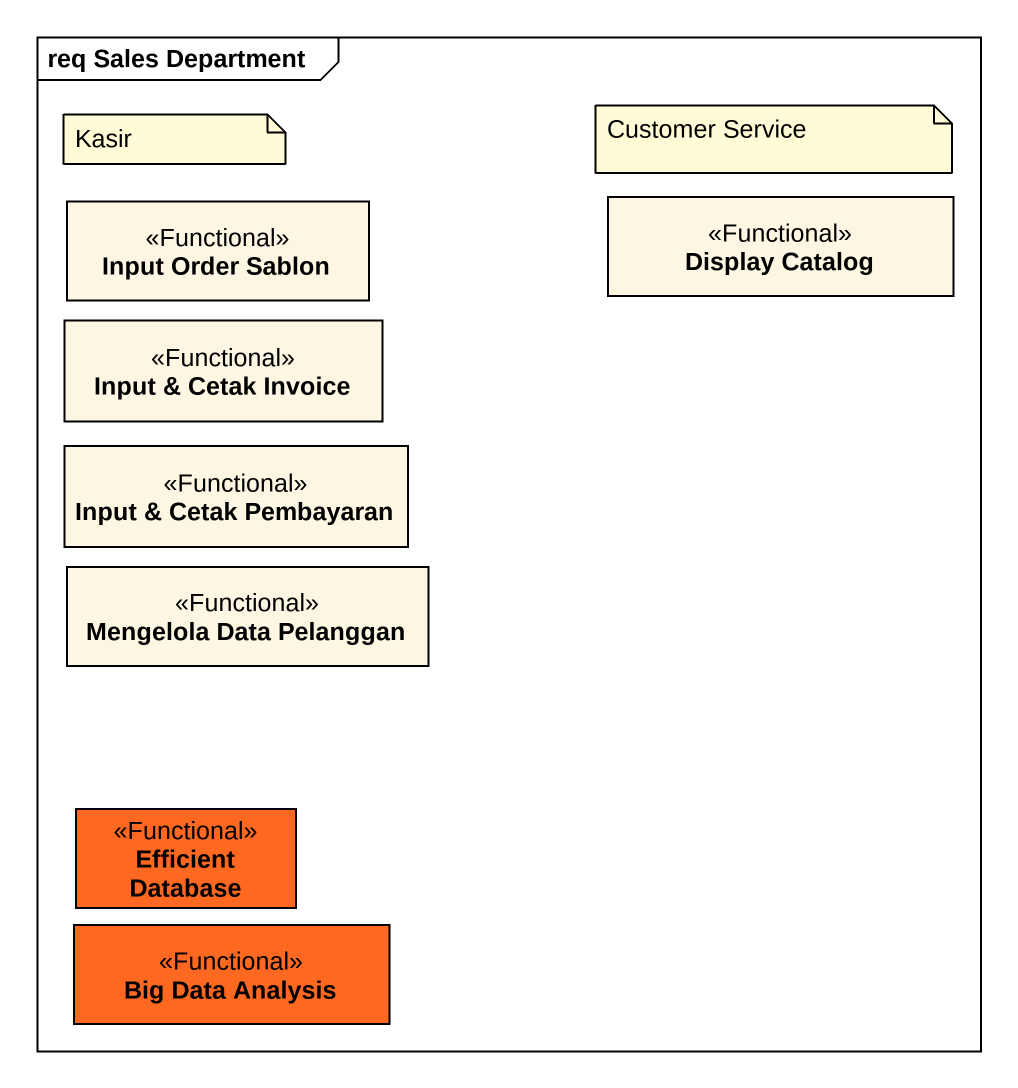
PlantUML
@startuml
mainframe req Sales Department
hide circle
hide empty members
class "Input Order Sablon" as Input_Order_Sablon <<Functional>>
class "Display Catalog" as Display_Catalog <<Functional>>
class "Input & Cetak Invoice" as Input_Cetak_Invoice <<Functional>>
class "Input & Cetak Pembayaran" as Input_Cetak_Pembayaran <<Functional>>
class "Mengelola Data Pelanggan" as Mengelola_Data_Pelanggan <<Functional>>
class "Efficient Database" as Efficient_Database <<Functional>> #FF6820
class "Big Data Analysis" as Big_Data_Analysis <<Functional>> #FF6820
note as N1
  Kasir
end note
note as N2
  Customer Service
end note
@enduml
